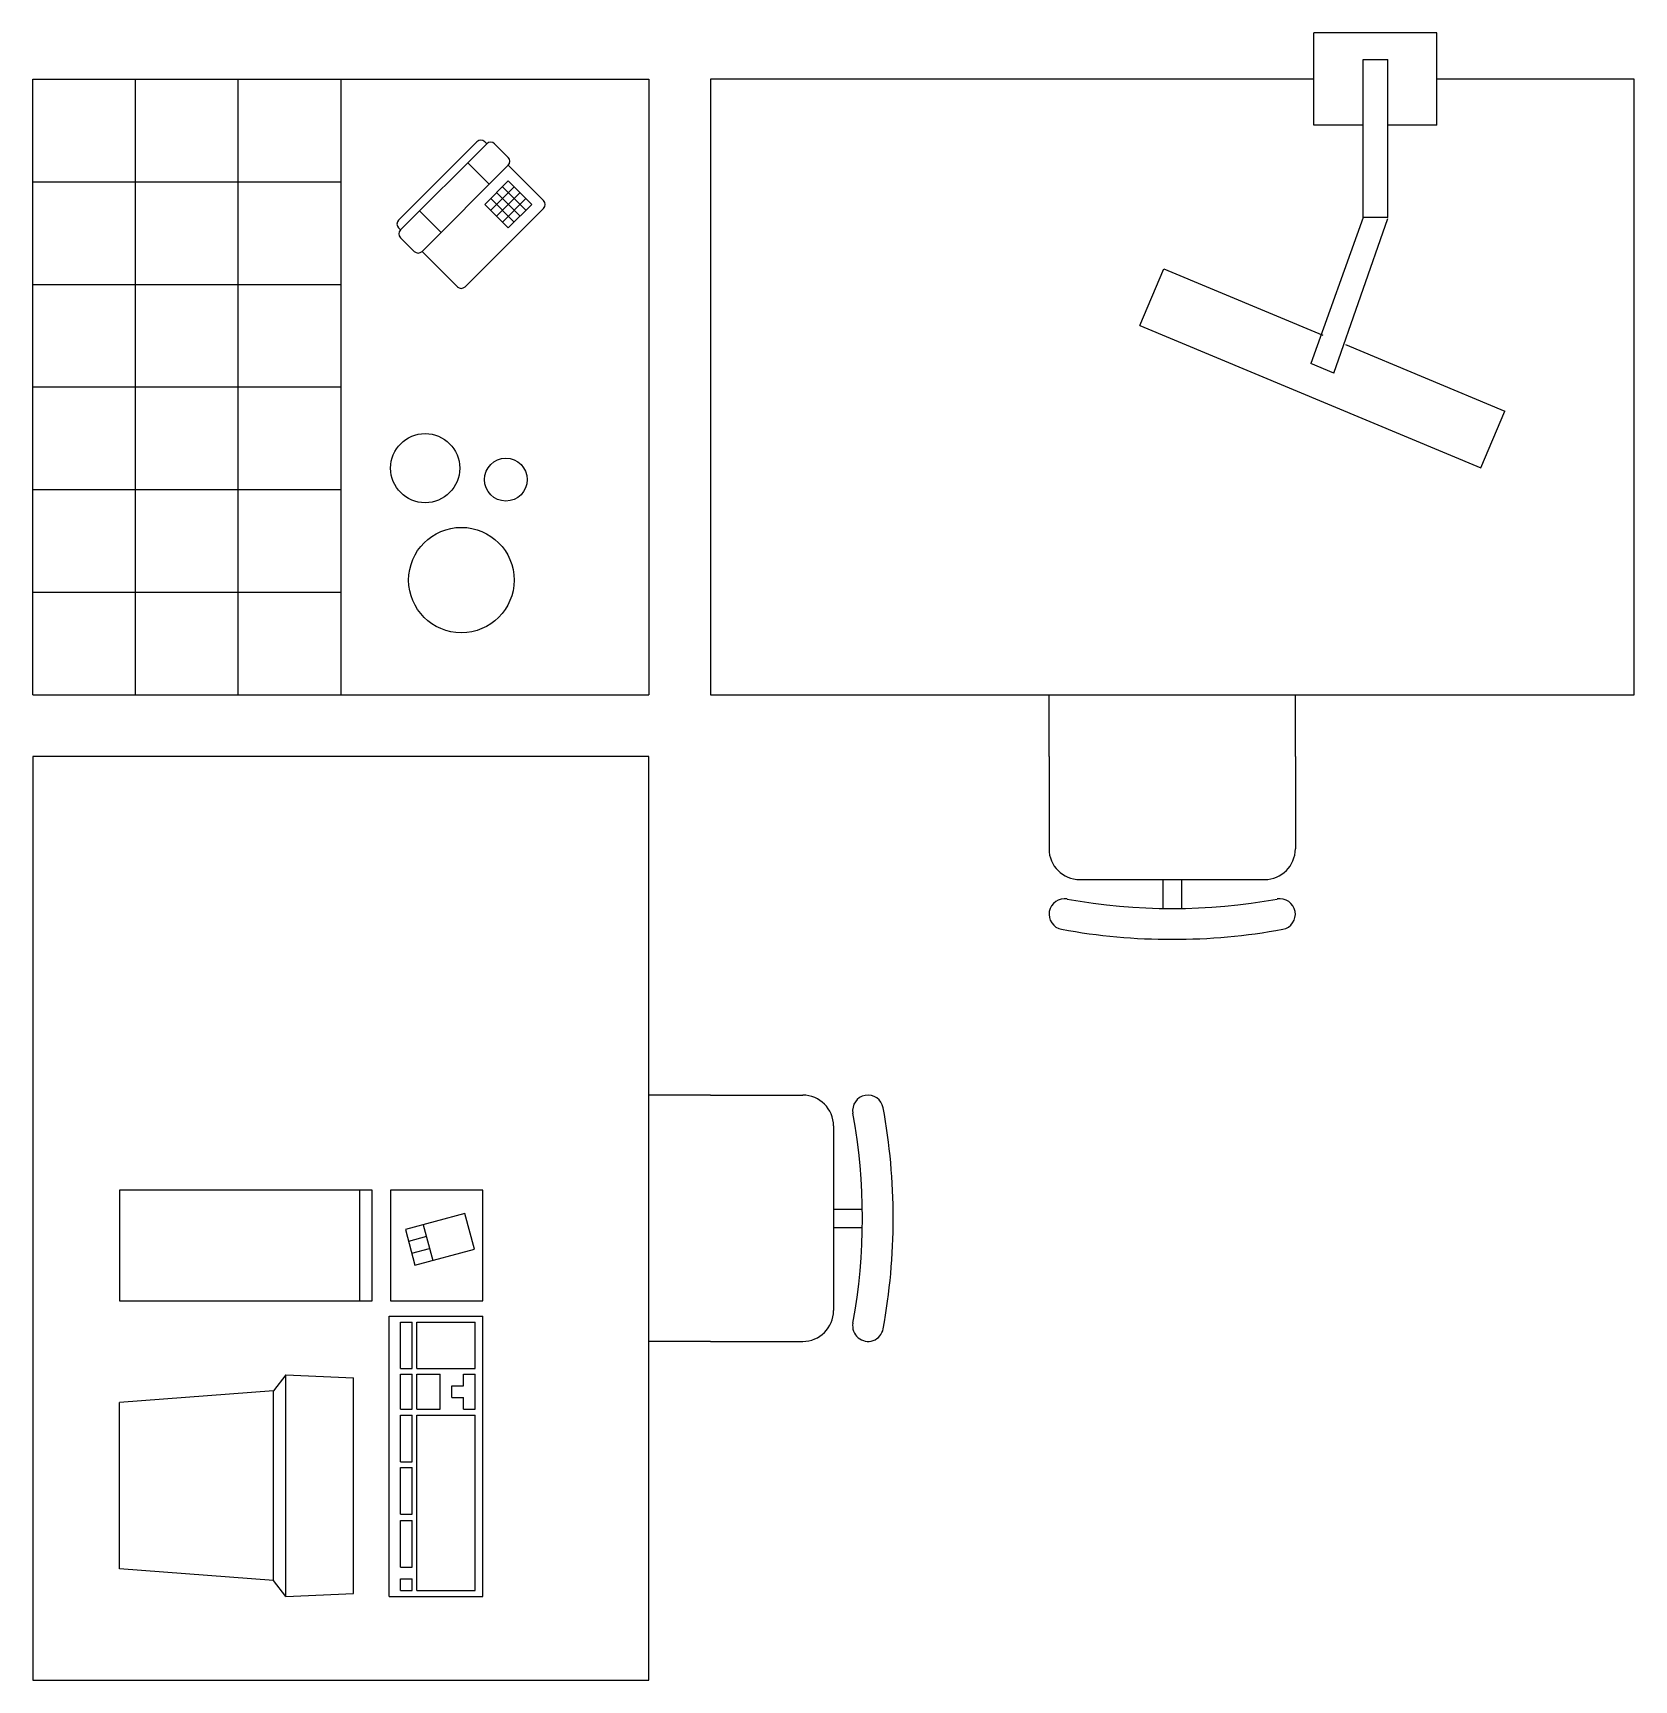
# Model space of a CAD drawing. Extents: x 79.52 to 82.12, y 192.74 to 195.42.
import ezdxf

# ---------------------------------------------------------------- set-up
doc = ezdxf.new("R2010")
doc.units = 0
doc.layers.get('0').update_dxf_attribs({"linetype": 'CONTINUOUS'})

msp = doc.modelspace()

# ---------------------------------------------------------------- linework, layer by layer
for p, q in [((81.7965, 195.4159), (81.5965, 195.4159)), ((81.5965, 195.2659), (81.5965, 195.4159)), ((81.7965, 195.2659), (81.7965, 195.4159)), ((81.6765, 195.3725), (81.7165, 195.3725)), ((81.6765, 195.1159), (81.6765, 195.3725)), ((81.7165, 195.1159), (81.7165, 195.3725)), ((79.5165, 195.3409), (80.5165, 195.3409)), ((79.5165, 194.3409), (79.5165, 195.3409)), ((79.6832, 194.3409), (79.6832, 195.3409)), ((79.8498, 194.3409), (79.8498, 195.3409)), ((80.0165, 195.3409), (80.0165, 194.3409)), ((80.5165, 195.3409), (80.5165, 194.3409)), ((81.5965, 195.3409), (80.6165, 195.3409)), ((80.6165, 195.3409), (80.6165, 194.3409)), ((82.1165, 195.3409), (81.7965, 195.3409)), ((82.1165, 194.3409), (82.1165, 195.3409)), ((81.6765, 195.2659), (81.5965, 195.2659)), ((81.7965, 195.2659), (81.7165, 195.2659)), ((80.2375, 195.2392), (80.1102, 195.1119)), ((80.2534, 195.236), (80.1134, 195.096)), ((80.2534, 195.236), (80.2502, 195.2392)), ((80.2884, 195.2137), (80.2661, 195.236)), ((80.2884, 195.201), (80.1484, 195.061)), ((80.2226, 195.2052), (80.2576, 195.1702)), ((80.3457, 195.1437), (80.2884, 195.201)), ((79.5165, 195.1742), (80.0165, 195.1742)), ((80.2502, 195.1374), (80.2884, 195.1755)), ((80.3266, 195.1374), (80.2884, 195.1755)), ((80.2598, 195.1278), (80.298, 195.166)), ((80.298, 195.1087), (80.2598, 195.1469)), ((80.3075, 195.1183), (80.2693, 195.1565)), ((80.2693, 195.1183), (80.3075, 195.1565)), ((80.317, 195.1278), (80.2789, 195.166)), ((80.2789, 195.1087), (80.317, 195.1469)), ((80.1442, 195.1268), (80.1792, 195.0918)), ((80.2184, 195.0037), (80.3457, 195.131)), ((80.2884, 195.0992), (80.2502, 195.1374)), ((80.2884, 195.0992), (80.3266, 195.1374)), ((81.6765, 195.1159), (81.5919, 194.8789)), ((81.6288, 194.8635), (81.7165, 195.1147)), ((81.7165, 195.1159), (81.6765, 195.1159)), ((80.1102, 195.0992), (80.1134, 195.096)), ((80.1134, 195.0833), (80.1357, 195.061)), ((80.1484, 195.061), (80.2057, 195.0037)), ((79.5165, 195.0076), (80.0165, 195.0076)), ((81.3142, 194.9407), (81.3528, 195.033)), ((81.3528, 195.033), (81.6111, 194.9251)), ((81.3142, 194.9407), (81.8679, 194.7095)), ((81.6481, 194.9097), (81.9064, 194.8018)), ((81.6288, 194.8635), (81.5919, 194.8789)), ((79.5165, 194.8409), (80.0165, 194.8409)), ((81.8679, 194.7095), (81.9064, 194.8018)), ((79.5165, 194.6742), (80.0165, 194.6742)), ((79.5165, 194.5076), (80.0165, 194.5076)), ((79.5165, 194.3409), (80.5165, 194.3409)), ((80.6165, 194.3409), (82.1165, 194.3409)), ((81.1665, 194.2409), (81.1665, 194.3409)), ((81.5665, 194.2409), (81.5665, 194.3409)), ((79.5165, 194.2409), (79.5165, 192.7409)), ((80.5165, 194.2409), (79.5165, 194.2409)), ((80.5165, 192.7409), (80.5165, 194.2409)), ((81.1665, 194.2409), (81.1665, 194.0909)), ((81.5665, 194.2409), (81.5665, 194.0909)), ((81.2165, 194.0409), (81.5165, 194.0409)), ((81.3515, 194.0409), (81.3515, 193.9941)), ((81.3815, 194.0409), (81.3815, 193.9941)), ((80.6165, 193.6909), (80.5165, 193.6909)), ((80.6165, 193.6909), (80.7665, 193.6909)), ((80.8165, 193.6409), (80.8165, 193.3409)), ((79.6573, 193.5366), (79.6573, 193.3566)), ((80.0673, 193.5366), (79.6573, 193.5366)), ((80.0473, 193.3566), (80.0473, 193.5366)), ((80.0673, 193.3566), (80.0673, 193.5366)), ((80.0973, 193.5366), (80.0973, 193.3566)), ((80.2473, 193.5366), (80.0973, 193.5366)), ((80.2473, 193.3566), (80.2473, 193.5366)), ((80.2179, 193.4986), (80.1213, 193.4727)), ((80.2334, 193.4406), (80.2179, 193.4986)), ((80.8165, 193.5059), (80.8633, 193.5059)), ((80.1213, 193.4727), (80.1368, 193.4147)), ((80.1554, 193.4611), (80.1264, 193.4533)), ((80.1502, 193.4804), (80.1658, 193.4225)), ((80.8165, 193.4759), (80.8633, 193.4759)), ((80.1316, 193.434), (80.1606, 193.4418)), ((80.1368, 193.4147), (80.2334, 193.4406)), ((80.1368, 193.4147), (80.1368, 193.4147)), ((79.6573, 193.3566), (80.0673, 193.3566)), ((80.0673, 193.3566), (80.0673, 193.3566)), ((80.0973, 193.3566), (80.2473, 193.3566)), ((80.2473, 193.3566), (80.2473, 193.3566)), ((80.0948, 193.3316), (80.2473, 193.3316)), ((80.0948, 192.8766), (80.0948, 193.3316)), ((80.2473, 192.8766), (80.2473, 193.3316)), ((80.1133, 193.3221), (80.1323, 193.3221)), ((80.1133, 193.2471), (80.1133, 193.3221)), ((80.1323, 193.2471), (80.1323, 193.3221)), ((80.1398, 193.3221), (80.2348, 193.3221)), ((80.1398, 193.2471), (80.1398, 193.3221)), ((80.2348, 193.2471), (80.2348, 193.3221)), ((80.6165, 193.2909), (80.5165, 193.2909)), ((80.6165, 193.2909), (80.7665, 193.2909)), ((80.1133, 193.2471), (80.1323, 193.2471)), ((80.1398, 193.2471), (80.2348, 193.2471)), ((79.9273, 193.2366), (79.9073, 193.2106)), ((79.9273, 193.2366), (80.0373, 193.2316)), ((79.9273, 192.8766), (79.9273, 193.2366)), ((80.0373, 193.2316), (80.0373, 193.2316)), ((80.0373, 192.8816), (80.0373, 193.2316)), ((80.1133, 193.2376), (80.1323, 193.2376)), ((80.1133, 193.1806), (80.1133, 193.2376)), ((80.1323, 193.1806), (80.1323, 193.2376)), ((80.1398, 193.2376), (80.1778, 193.2376)), ((80.1398, 193.1806), (80.1398, 193.2376)), ((80.1778, 193.1806), (80.1778, 193.2376)), ((80.1968, 193.1996), (80.1968, 193.2186)), ((80.1968, 193.2186), (80.2158, 193.2186)), ((80.2158, 193.2186), (80.2158, 193.2376)), ((80.2158, 193.2376), (80.2348, 193.2376)), ((80.2348, 193.1806), (80.2348, 193.2376)), ((79.9073, 193.2106), (79.6573, 193.1916)), ((79.6573, 192.9216), (79.6573, 193.1916)), ((79.9073, 192.9026), (79.9073, 193.2106)), ((80.1968, 193.1996), (80.2158, 193.1996)), ((80.2158, 193.1806), (80.2158, 193.1996)), ((80.1133, 193.1806), (80.1323, 193.1806)), ((80.1133, 193.1711), (80.1323, 193.1711)), ((80.1133, 193.0951), (80.1133, 193.1711)), ((80.1323, 193.0951), (80.1323, 193.1711)), ((80.1398, 193.1806), (80.1778, 193.1806)), ((80.1398, 193.1711), (80.2348, 193.1711)), ((80.1398, 192.8861), (80.1398, 193.1711)), ((80.2158, 193.1806), (80.2348, 193.1806)), ((80.2348, 192.8861), (80.2348, 193.1711)), ((80.1133, 193.0951), (80.1323, 193.0951)), ((80.1133, 193.0861), (80.1323, 193.0861)), ((80.1133, 193.0101), (80.1133, 193.0861)), ((80.1323, 193.0101), (80.1323, 193.0861)), ((80.1133, 193.0101), (80.1323, 193.0101)), ((80.1133, 193.0001), (80.1323, 193.0001)), ((80.1133, 192.9241), (80.1133, 193.0001)), ((80.1323, 192.9241), (80.1323, 193.0001)), ((79.9073, 192.9026), (79.6573, 192.9216)), ((80.1133, 192.9241), (80.1323, 192.9241)), ((79.9273, 192.8766), (79.9073, 192.9026)), ((80.1133, 192.8861), (80.1133, 192.9051)), ((80.1133, 192.9051), (80.1323, 192.9051)), ((80.1323, 192.8861), (80.1323, 192.9051)), ((79.9273, 192.8766), (80.0373, 192.8816)), ((80.0373, 192.8816), (80.0373, 192.8816)), ((80.0948, 192.8766), (80.2473, 192.8766)), ((80.1133, 192.8861), (80.1323, 192.8861)), ((80.1398, 192.8861), (80.2348, 192.8861)), ((79.5165, 192.7409), (80.5165, 192.7409))]:
    msp.add_line(p, q)
for centre, radius in [((80.1534, 194.7091), 0.0562), ((80.2845, 194.6904), 0.0348), ((80.2122, 194.5273), 0.0856)]:
    msp.add_circle(centre, radius)
for centre, radius, start, end in [((80.2439, 195.2328), 0.009, 45, 135), ((80.2598, 195.2296), 0.009, 45, 135), ((80.282, 195.2074), 0.009, 315, 45), ((80.3393, 195.1374), 0.009, 315, 45), ((80.1166, 195.1055), 0.009, 135, 225), ((80.1198, 195.0896), 0.009, 135, 225), ((80.142, 195.0674), 0.009, 225, 315), ((80.212, 195.0101), 0.009, 225, 315), ((81.2165, 194.0909), 0.05, 180, 270), ((81.5165, 194.0909), 0.05, 270, 0), ((81.1915, 193.9848), 0.025, 79.6601, 259.6601), ((81.3665, 194.9439), 0.95, 259.6601, 280.3399), ((81.5415, 193.9848), 0.025, 280.3399, 100.3399), ((81.3665, 194.9439), 1, 259.6601, 280.3399), ((80.7665, 193.6409), 0.05, 0, 90), ((80.8726, 193.6659), 0.025, 10.3399, 190.3399), ((79.9135, 193.4909), 1, 349.6601, 10.3399), ((79.9135, 193.4909), 0.95, 349.6601, 10.3399), ((80.7665, 193.3409), 0.05, 270, 0), ((80.8726, 193.3159), 0.025, 169.6601, 349.6601)]:
    msp.add_arc(centre, radius, start, end)

doc.saveas('drawing.dxf')
